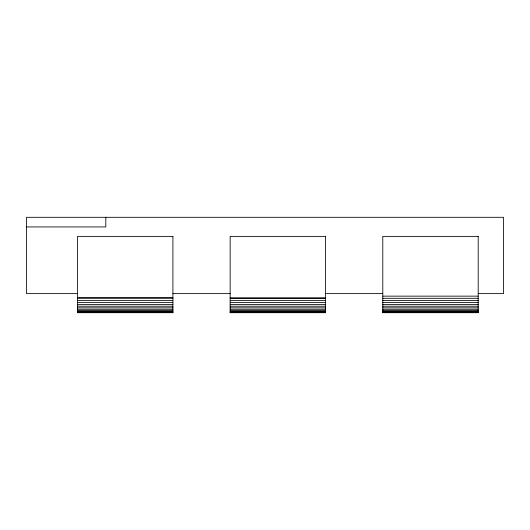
<?xml version="1.0" encoding="UTF-8"?>
<svg xmlns="http://www.w3.org/2000/svg" width="530" height="530" viewBox="0 0 530 530"><rect width="100%" height="100%" fill="white"/><g stroke="black" fill="none" stroke-linecap="round" stroke-linejoin="round"><path stroke-width="0.79" d="M26.5 226.926L105.821 226.926L105.821 217.3M77.513 293.62L26.5 293.62L26.5 217.3L503.5 217.3L503.5 293.62L478.192 293.62M172.912 293.62L230.152 293.62M325.552 293.62L382.792 293.62M382.792 296.144L478.192 296.144M77.513 297.515L172.912 297.515M230.152 297.893L325.552 297.893M77.513 298.304L172.912 298.304M230.152 298.304L325.552 298.304M382.792 298.304L478.192 298.304M77.513 300.43L172.912 300.43M230.152 300.43L325.552 300.43M382.792 300.43L478.192 300.43M77.513 302.478L172.912 302.478M230.152 302.478L325.552 302.478M382.792 302.478L478.192 302.478M77.513 304.419L172.912 304.419M230.152 304.419L325.552 304.419M382.792 304.419L478.192 304.419M77.513 306.221L172.912 306.221M230.152 306.221L325.552 306.221M382.792 306.221L478.192 306.221M77.513 307.851L172.912 307.851M230.152 307.851L325.552 307.851M382.792 307.851L478.192 307.851M77.513 309.281L172.912 309.281M230.152 309.281L325.552 309.281M382.792 309.281L478.192 309.281M77.513 310.481L172.912 310.481M230.152 310.481L325.552 310.481M382.792 310.481L478.192 310.481M77.513 311.441L172.912 311.441M230.152 311.441L325.552 311.441M382.792 311.441L478.192 311.441M77.513 312.137L172.912 312.137M230.152 312.137L325.552 312.137M382.792 312.137L478.192 312.137M77.513 312.561L172.912 312.561M230.152 312.561L325.552 312.561M382.792 312.561L478.192 312.561M172.912 236.38L77.513 236.38L77.513 312.7L172.912 312.7L172.912 236.38M325.552 236.38L230.152 236.38L230.152 312.7L325.552 312.7L325.552 236.38M478.192 236.38L382.792 236.38L382.792 312.7L478.192 312.7L478.192 236.38"/></g></svg>
